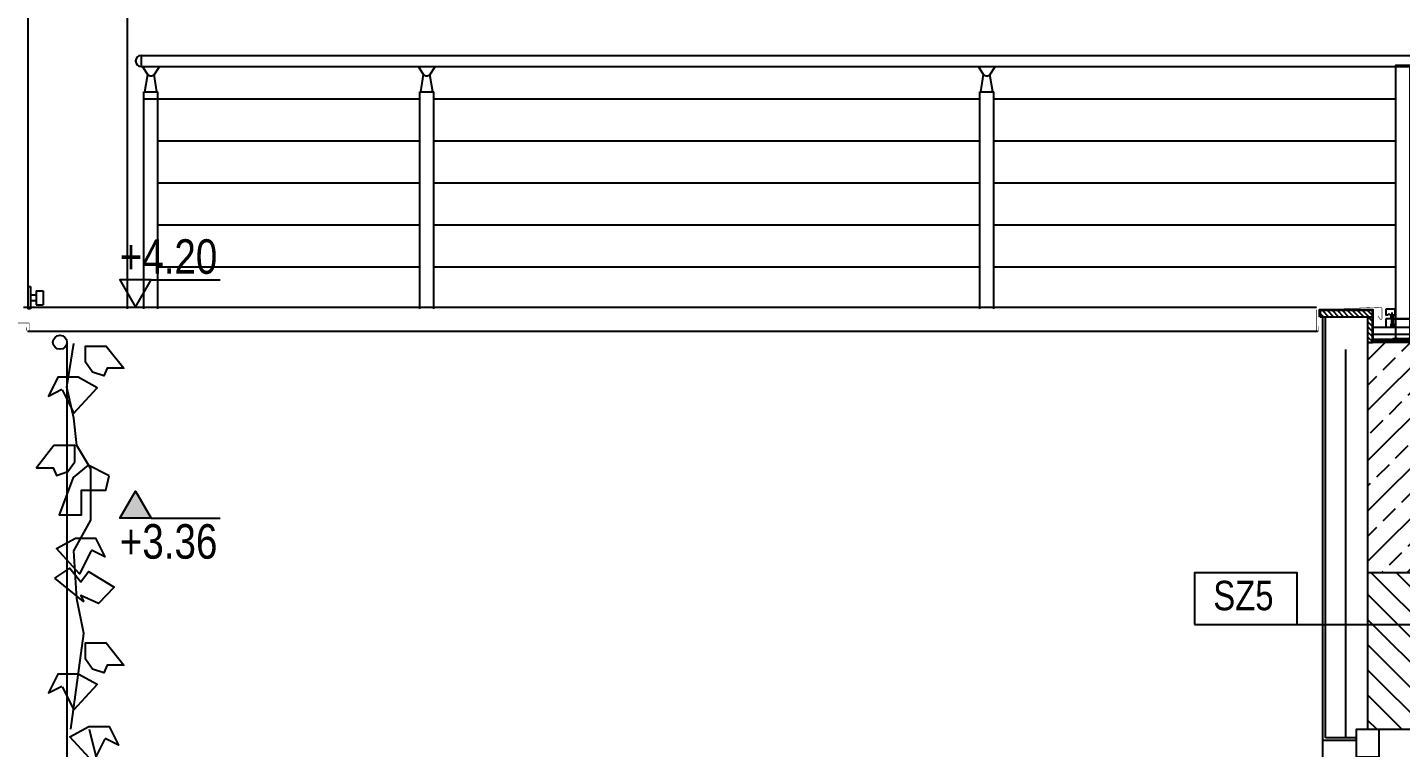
# Model space of a CAD drawing. Header units: millimetres. Extents: x 58205 to 122423, y 1055 to 94479.
# Drawn here: x 69734.9 to 70225.2, y 17091.8 to 17348.7 of the extents above; entities that cross this region are included whole.
import ezdxf

# ---------------------------------------------------------------- set-up
doc = ezdxf.new("R2010")
doc.units = ezdxf.units.MM
for name, pattern in [('0707_PB_080619_gn_xref$0$ACAD_ISO10W100', [18, 12, -3, 0, -3]), ('ACAD_ISO03W100', [30, 12, -18]), ('AUDIT_D_080509132939-0', [0]), ('DASHED', [0.75, 0.5, -0.25])]:
    doc.linetypes.add(name, pattern=pattern)
for name, color, linetype in [('+48_HACZE', 253, 'Continuous'), ('+48_IZOLACJE', 4, 'Continuous'), ('+48_KOTY', 3, 'Continuous'), ('+48_MEBLE', 251, 'Continuous'), ('+48_OPISY_ŚCIAN', 3, 'Continuous'), ('+48_SCIANY', 1, 'Continuous'), ('+48_STOLARKA OKNA', 3, 'Continuous'), ('+48_STOLARKA_OKNA', 3, 'Continuous'), ('+48_WEŁNA', 252, 'Continuous'), ('+48_WIDOK', 5, 'Continuous'), ('+48_ZIELEŃ', 3, 'Continuous'), ('+48_ŻELBET', 242, 'Continuous'), ('1_CIENKA', 252, 'Continuous'), ('_przerywane', 8, 'DASHED')]:
    doc.layers.add(name, color=color, linetype=linetype)
doc.styles.add('WRP_ARIAL', font='ARIAL.TTF', dxfattribs={"width": 0.8})
doc.linetypes.add('BATTING', pattern='A,0.00254,-2.54,[134,ltypeshp.shx,S=2.54,R=0,X=-2.54,Y=0],-5.08,[134,ltypeshp.shx,S=2.54,R=180,X=2.54,Y=0],-2.54', length=10.16254)
doc.linetypes.add('ZIGZAG', pattern='A,0.00254,-5.08,[131,ltypeshp.shx,S=5.08,R=0,X=-5.08,Y=0],-10.16,[131,ltypeshp.shx,S=5.08,R=180,X=5.08,Y=0],-5.08', length=20.32254)

# ---------------------------------------------------------------- blocks, each defined once
blk = doc.blocks.new('koty')
at = {"layer": '+48_KOTY', "color": 3, "ltscale": 5}
blk.add_line((70403.15119564424, 11224.9944954098), (70423.15119564424, 11224.9944954098), dxfattribs=at)
blk.add_lwpolyline([(70398.60119564424, 11217.11366423536), (70403.15119564424, 11224.9944954098), (70394.05119564424, 11224.9944954098)], close=True, dxfattribs=at)
at = {"layer": '+48_KOTY', "color": 3, "style": 'WRP_ARIAL', "width": 0.8}
blk.add_attdef('POZIOM', (70403.19254657679, 11226.78226920364), '', height=10, dxfattribs=at)
blk = doc.blocks.new('SCIANA')
at = {"layer": '+48_OPISY_ŚCIAN', "ltscale": 5}
blk.add_line((-25, 0), (25, 0), dxfattribs=at)
blk.add_lwpolyline([(-60, 0), (-25, 0), (-25, 17.5), (-60, 17.5)], close=True, dxfattribs=at)
at = {"layer": '+48_OPISY_ŚCIAN', "ltscale": 5, "style": 'WRP_ARIAL', "width": 0.8}
blk.add_attdef('TYP', (-53.56018213877906, 4.799908545871403), '', height=10, dxfattribs=at)

msp = doc.modelspace()

# ---------------------------------------------------------------- hatches: boundary and pattern name
at = {"layer": '+48_HACZE', "linetype": 'AUDIT_D_080509132939-0'}
h = msp.add_hatch(dxfattribs=at)
h.set_pattern_fill('ANSI33', color=256, scale=2, angle=180, style=0)
h.set_pattern_definition([(225, (4.085013642907143e-07, -3.637978807091713e-12), (8.98025612106915, -8.980256121069155), []), (225, (-8.980259591480717, -3.637978807091713e-12), (8.98025612106915, -8.980256121069155), [6.35, -3.175])])
h.paths.add_polyline_path([(70237.48355293178, 17236.27063742869), (70213.48355293181, 17236.27063742869), (70213.48355293181, 17154.27062474124), (70237.48355293178, 17154.27062474124)])
at = {"layer": '+48_HACZE'}
h = msp.add_hatch(dxfattribs=at)
h.set_pattern_fill('ANSI31', color=256, scale=2, angle=90, style=0)
h.set_pattern_definition([(135, (0, -1.818989403545856e-12), (-4.490128060534577, -4.490128060534576), [])])
h.paths.add_polyline_path([(70213.48355293181, 17098.2706247413), (70225.48355786802, 17098.27062474129), (70225.483557868, 17154.27062474124), (70213.48355293181, 17154.27062474124)])
h.paths.add_polyline_path([(70225.48355786804, 17098.27062474129), (70237.48355293178, 17098.27062474129), (70237.48355293178, 17154.27062474124), (70225.48355786802, 17154.27062474124)])
at = {"layer": '+48_KOTY'}
msp.add_hatch(color=256, dxfattribs=at).paths.add_polyline_path([(69779.04905469168, 17173.56178439669), (69767.83825154934, 17173.56178439669), (69773.44365312053, 17183.27062471476)])
at = {"layer": '+48_WIDOK'}
h = msp.add_hatch(dxfattribs=at)
h.set_pattern_fill('ANSI31', color=2, scale=0.4, angle=-6.492229350048602e-14, style=0)
h.set_pattern_definition([(135.0000000000001, (70215.68355092814, 17245.4717985446), (0.8980256121069142, 0.8980256121069164), [])])
h.paths.add_polyline_path([(70196.48355293073, 17247.67179854488), (70196.48355293073, 17245.47179854489), (70215.18355092814, 17245.47179854461), (70215.18355092814, 17247.67179854461)])
h = msp.add_hatch(dxfattribs=at)
h.set_pattern_fill('ANSI31', color=2, scale=0.4, angle=-6.492229350048602e-14, style=0)
h.set_pattern_definition([(135.0000000000001, (70215.68355106455, 17236.1706304957), (0.8980256121069142, 0.8980256121069164), [])])
h.paths.add_polyline_path([(70213.48355106461, 17236.27063742869), (70215.18355106455, 17236.27063742869), (70215.18355093109, 17245.27062474182), (70213.48355093115, 17245.27062474182)])

# ---------------------------------------------------------------- linework, layer by layer
at = {"layer": '+48_IZOLACJE', "linetype": 'DASHED', "const_width": 0.3}
msp.add_lwpolyline([(70215.33355104594, 17236.27063743023), (70215.3335509266, 17247.82179854615), (70196.33355293074, 17247.82179799404), (70196.33355293072, 17245.47179854489)], dxfattribs=at)
at = {"layer": '+48_IZOLACJE'}
for points in [[(70215.48355104595, 17236.27063743176), (70215.48355092507, 17247.97179854768), (70196.18355293073, 17247.9717979925), (70196.18355293073, 17245.47179854489)], [(70215.18355104595, 17236.27063742869), (70215.18355092814, 17247.67179854461), (70196.48355293073, 17247.67179799558), (70196.48355293072, 17245.47179854489)]]:
    msp.add_lwpolyline(points, dxfattribs=at)
at = {"layer": '+48_IZOLACJE', "linetype": 'ACAD_ISO03W100', "ltscale": 0.1, "const_width": 0.2}
msp.add_lwpolyline([(71270.02136919461, 17241.92063721691), (70215.48355098705, 17241.92063721691)], dxfattribs=at)
at = {"layer": '+48_IZOLACJE', "linetype": 'ACAD_ISO03W100', "ltscale": 0.5, "const_width": 1.5}
msp.add_lwpolyline([(70215.48355103725, 17237.02063742869), (70238.23356167259, 17237.02063742869)], dxfattribs=at)
at = {"layer": '+48_KOTY'}
msp.add_lwpolyline([(69779.04905469168, 17173.56178439669), (69767.83825154934, 17173.56178439669), (69773.44365312053, 17183.27062471476), (69779.04905469168, 17173.56178439669)], dxfattribs=at)
at = {"layer": '+48_MEBLE'}
for p, q in [((69770.48355816587, 17512.27085459783), (69770.48355816588, 17248.37062474129)), ((69775.48355816587, 17338.77062445821), (71263.98351163659, 17338.77062456367)), ((69775.48355816587, 17338.77062445821), (69775.48355816615, 17334.77065739074)), ((69775.48355816615, 17334.77065739074), (71262.9835116367, 17334.77065749609)), ((69776.48355816354, 17248.27027029088), (69776.48355816695, 17325.77030320191)), ((69776.48355816695, 17325.77030320191), (69781.48355816094, 17325.77030320225)), ((69776.48355816354, 17248.27027029088), (69776.48355816695, 17325.77030320191)), ((69776.48355816695, 17325.77030320191), (69781.48355816094, 17325.77030320225)), ((69781.48355815753, 17248.27027029066), (69781.48355816094, 17325.77030320225)), ((69781.48355815753, 17248.27027029066), (69781.48355816094, 17325.77030320225)), ((69874.9835529248, 17248.27027027691), (69874.9835529282, 17325.77030318793)), ((69874.9835529282, 17325.77030318793), (69879.98355292219, 17325.77030318828)), ((69874.9835529248, 17248.27027027691), (69874.9835529282, 17325.77030318793)), ((69874.9835529282, 17325.77030318793), (69879.98355292219, 17325.77030318828)), ((69879.98355291878, 17248.27027027669), (69879.98355292219, 17325.77030318828)), ((69879.98355291878, 17248.27027027669), (69879.98355292219, 17325.77030318828)), ((70074.9835529248, 17248.2702702908), (70074.9835529282, 17325.77030320183)), ((70074.9835529282, 17325.77030320183), (70079.98355292219, 17325.77030320217)), ((70074.9835529248, 17248.2702702908), (70074.9835529282, 17325.77030320183)), ((70074.9835529282, 17325.77030320183), (70079.98355292219, 17325.77030320217)), ((70079.98355291878, 17248.27027029058), (70079.98355292219, 17325.77030320217)), ((70079.98355291878, 17248.27027029058), (70079.98355292219, 17325.77030320217)), ((69776.48355816664, 17323.27065739074), (69874.98355292808, 17323.27065739941)), ((69781.48355816082, 17323.27062445856), (69874.98355292808, 17323.27062446695)), ((69879.98355292209, 17323.27065739976), (70074.98355292808, 17323.27065741335)), ((69879.98355292207, 17323.27062446731), (70074.98355292808, 17323.27062448102)), ((70079.98355292207, 17323.27065741369), (70223.58365714608, 17323.27065742289)), ((70079.98355292209, 17323.27062448137), (70223.5836571419, 17323.27062449064)), ((69781.48355816017, 17308.27065739109), (69874.98355292743, 17308.27065739941)), ((69879.98355292142, 17308.27065739976), (70074.98355292744, 17308.27065741335)), ((70079.98355292143, 17308.27065741369), (70223.58365714512, 17308.27065742289)), ((69781.48355815951, 17293.27065739109), (69874.98355292677, 17293.27065739941)), ((69879.98355292075, 17293.27065739976), (70074.98355292677, 17293.27065741335)), ((70079.98355292076, 17293.2706574137), (70223.58365714418, 17293.27065742289)), ((69781.48355815886, 17278.2706573911), (69874.9835529261, 17278.27065739941)), ((69879.98355292011, 17278.27065739976), (70074.9835529261, 17278.27065741335)), ((70079.9835529201, 17278.2706574137), (70223.58365714322, 17278.27065742289)), ((69781.48355815819, 17263.2706573911), (69874.98355292545, 17263.27065739942)), ((69781.48355815819, 17263.27062445856), (69874.98355292545, 17263.27062446695)), ((69879.98355291944, 17263.27065739977), (70074.98355292546, 17263.27065741336)), ((69879.98355291944, 17263.2706244673), (70074.98355292545, 17263.27062448102)), ((70079.98355291945, 17263.2706574137), (70223.58365714227, 17263.27065742289)), ((70079.98355291944, 17263.27062448137), (70223.58365714143, 17263.27062449064))]:
    msp.add_line(p, q, dxfattribs=at)
for points in [[(69781.98355816133, 17334.77030320229), (69779.97544244846, 17331.77031966842, -0.4595573015895428), (69777.97544244846, 17331.77031966828), (69775.98355816734, 17334.77030320188)], [(69781.98355816133, 17334.77030320229), (69779.97544244846, 17331.77031966842, -0.4595573015895428), (69777.97544244846, 17331.77031966828), (69775.98355816734, 17334.77030320188)], [(69880.48355292258, 17334.77030318831), (69878.47543720971, 17331.77031965444, -0.4595573015895428), (69876.47543720971, 17331.77031965431), (69874.48355292859, 17334.7703031879)], [(69880.48355292258, 17334.77030318831), (69878.47543720971, 17331.77031965444, -0.4595573015895428), (69876.47543720971, 17331.77031965431), (69874.48355292859, 17334.7703031879)], [(70080.48355292258, 17334.77030320221), (70078.47543720971, 17331.77031966834, -0.4595573015895428), (70076.47543720971, 17331.7703196682), (70074.48355292859, 17334.7703032018)], [(70080.48355292258, 17334.77030320221), (70078.47543720971, 17331.77031966834, -0.4595573015895428), (70076.47543720971, 17331.7703196682), (70074.48355292859, 17334.7703032018)]]:
    msp.add_lwpolyline(points, format="xyb", dxfattribs=at)
for points in [[(69776.84250170292, 17325.77031966817), (69777.84531399142, 17331.96630656976)], [(69776.84250170292, 17325.77031966817), (69777.84531399142, 17331.96630656976)], [(69781.10838320396, 17325.77031967184), (69780.10577737598, 17331.96503087653)], [(69781.10838320396, 17325.77031967184), (69780.10577737598, 17331.96503087653)], [(69875.34249646417, 17325.7703196542), (69876.34530875267, 17331.96630655578)], [(69875.34249646417, 17325.7703196542), (69876.34530875267, 17331.96630655578)], [(69879.60837796521, 17325.77031965786), (69878.60577213723, 17331.96503086256)], [(69879.60837796521, 17325.77031965786), (69878.60577213723, 17331.96503086256)], [(70075.34249646417, 17325.77031966809), (70076.34530875267, 17331.96630656968)], [(70075.34249646417, 17325.77031966809), (70076.34530875267, 17331.96630656968)], [(70079.60837796521, 17325.77031967176), (70078.60577213723, 17331.96503087645)], [(70079.60837796521, 17325.77031967176), (70078.60577213723, 17331.96503087645)], [(70197.48355286333, 16828.27062474135), (70197.48355286331, 17094.27062467238)]]:
    msp.add_lwpolyline(points, dxfattribs=at)
msp.add_arc((69775.48355816587, 17336.77064092448), 1.99998353373303, 90.00000000416884, 270.0000000041688, dxfattribs=at)
at = {"layer": '+48_SCIANY', "ltscale": 0.15}
for points in [[(70213.48355293181, 17154.27062474124), (70213.48355293181, 17098.27062474129)], [(70213.48355293181, 17098.27062474129), (70237.48355293178, 17098.27062474129)]]:
    msp.add_lwpolyline(points, dxfattribs=at)
at = {"layer": '+48_STOLARKA OKNA'}
for points in [[(70217.48355293181, 17098.27062474129), (70217.48355293181, 16828.27062474135), (70209.48355293181, 16828.27062474135), (70209.48355293181, 17098.27062474129)], [(70217.48355293181, 17098.27062474129), (70217.48355293181, 17088.27062474129), (70209.48355293181, 17088.27062474129), (70209.48355293181, 17098.27062474129)]]:
    msp.add_lwpolyline(points, close=True, dxfattribs=at)
at = {"layer": '+48_STOLARKA_OKNA'}
for p, q in [((69735.01173589966, 17256.27085459363), (69736.01173589966, 17256.27085459363)), ((69736.01173589966, 17256.27085459363), (69736.01173589966, 17248.27085459363)), ((69736.01173589966, 17253.27085459363), (69738.01173589966, 17253.27085459363)), ((69736.01173589966, 17251.27085459363), (69738.01173589966, 17251.27085459363)), ((69738.01173589966, 17254.77085459363), (69738.01173589966, 17249.77085459363)), ((69738.01173589966, 17254.77085459363), (69740.51173589966, 17254.77085459363)), ((69740.51173589966, 17254.77085459363), (69740.51173589966, 17249.77085459363)), ((69736.01173589966, 17248.27085459363), (69735.01173589966, 17248.27085459363)), ((69738.01173589966, 17249.77085459363), (69740.51173589966, 17249.77085459363))]:
    msp.add_line(p, q, dxfattribs=at)
at = {"layer": '+48_WEŁNA', "linetype": 'BATTING', "ltscale": 0.7}
msp.add_line((70205.7335601043, 17095.27062474129), (70205.7335601043, 17233.77063742938), dxfattribs=at)
at = {"layer": '+48_WEŁNA', "linetype": 'ZIGZAG', "ltscale": 0.48}
msp.add_lwpolyline([(70215.4835510142, 17239.27063120188), (71275.78350920397, 17239.27061748047)], dxfattribs=at)
at = {"layer": '+48_WIDOK'}
for p, q in [((69733.41184446546, 17248.91029551486), (70195.18366148342, 17248.91029551489)), ((70197.48355286331, 17094.27062467238), (70197.48355293248, 17245.47179854443)), ((70198.48355286289, 17095.27062474129), (70198.48355286289, 17245.47179854486)), ((70215.68355096252, 17242.12913105456), (70215.48355096253, 17242.12913105456)), ((70195.61043817876, 17240.28602682376), (69735.05675950892, 17240.28602682371)), ((69748.98354212077, 17236.3706247412), (69748.98354212068, 16828.27062474131)), ((70198.48355293178, 17095.27062474129), (70198.48355293178, 17234.77063742869))]:
    msp.add_line(p, q, dxfattribs=at)
for points in [[(70224.03365714916, 17237.77062744246), (70223.58365714917, 17237.77062861813), (70223.58365714565, 17335.27175990071), (70228.58365713907, 17335.27175990071), (70228.58425625904, 17237.77062719667), (70228.13425625906, 17237.77062403974)], [(70209.48355293181, 17094.27062467238), (70197.48355286331, 17094.27062467238)], [(70209.48355293181, 17095.27062474129), (70198.48355286289, 17095.27062474129)]]:
    msp.add_lwpolyline(points, dxfattribs=at)
at = {"layer": '+48_WIDOK', "const_width": 0.2}
for points in [[(70217.13475644613, 17245.8286052551), (70217.9230264931, 17244.68110294293, 0.7366785218692551), (70218.65272878914, 17244.90759001979), (70218.65272878914, 17248.21026501364, 0.4142135623743508), (70217.95269828661, 17248.91029551613), (70195.18366148342, 17248.91029551489), (70195.18366148346, 17240.7645250976, 1.12119119698539), (70196.03721487406, 17240.7645250976), (70196.03721487406, 17242.20854793622)], [(69735.48353620426, 17243.28602682371), (69735.48353620422, 17240.76452509755, -1.12119119698539), (69734.62998281363, 17240.76452509755), (69734.62998281363, 17241.71559884956)]]:
    msp.add_lwpolyline(points, format="xyb", dxfattribs=at)
at = {"layer": '+48_WIDOK', "color": 2}
for points in [[(70196.48355293073, 17247.67179854488), (70196.48355293073, 17245.47179854489), (70215.18355092814, 17245.47179854461), (70215.18355092814, 17247.67179854461)], [(70213.48355106461, 17236.27063742869), (70215.18355106455, 17236.27063742869), (70215.18355093109, 17245.27062474182), (70213.48355093115, 17245.27062474182)]]:
    msp.add_lwpolyline(points, close=True, dxfattribs=at)
at = {"layer": '+48_WIDOK', "const_width": 0.2}
msp.add_lwpolyline([(69717.48353620426, 17243.28602682371), (69735.48353620426, 17243.28602682371), (69735.48353620426, 17241.2216318668)], dxfattribs=at)
at = {"layer": '+48_WIDOK', "ltscale": 3}
for points in [[(70215.48355098859, 17241.77062808407), (71253.4834968303, 17241.77061777098)], [(70215.48355104079, 17236.77062811914), (71275.7835091673, 17236.77061779195)]]:
    msp.add_lwpolyline(points, dxfattribs=at)
at = {"layer": '+48_WIDOK'}
msp.add_lwpolyline([(70229.5836575488, 17237.2706251643), (70222.5836575488, 17237.27062554238), (70222.5836575488, 17237.77062752077), (70229.5836575488, 17237.77062714269)], close=True, dxfattribs=at)
msp.add_circle((69746.48354212077, 17236.3706247412), 2.5, dxfattribs=at)
at = {"layer": '+48_ZIELEŃ'}
for points in [[(69750.37984133864, 17098.2706247413), (69754.9572622079, 17132.50083992838), (69752.48354213835, 17144.79746465218), (69751.48354213835, 17161.97373537841), (69757.49655269238, 17172.90409969833), (69757.49655269238, 17191.16807179042), (69752.48354213835, 17199.56099095584), (69751.48354213836, 17209.32022674292), (69748.87872722952, 17220.31507284218), (69751.48354213836, 17236.00101055161)], [(69755.57013495815, 17229.25959988047), (69755.57013495815, 17235.03861879666), (69763.04127868435, 17235.03861879666), (69769.30736549247, 17227.09243913592), (69763.36443996681, 17227.09243913592), (69762.11859570241, 17224.38159724), (69758.04848916219, 17225.70939863538), (69755.57013495815, 17229.25959988047)], [(69747.28211762231, 17219.4199337141), (69751.43013845226, 17211.13131744287), (69759.72618011221, 17220.17345470275), (69752.94005463841, 17223.88089257089), (69745.71102041668, 17223.88089257089), (69742.37430173832, 17217.21380762565), (69747.18207183211, 17219.61984620216)], [(69751.80233721893, 17193.78197203965), (69751.80233721893, 17199.56099095584), (69744.33119349273, 17199.56099095584), (69738.06510668462, 17191.61481129511), (69744.00803221027, 17191.61481129511), (69745.25387647467, 17188.90396939918), (69749.3239830149, 17190.23177079456), (69751.80233721893, 17193.78197203965)], [(69763.99906105739, 17188.70513154134), (69756.58779106392, 17192.55559514237), (69751.25170804349, 17188.11274371012), (69746.21185619866, 17174.78418941332), (69754.21611145795, 17174.78418941332), (69754.21611145795, 17183.66989227785), (69762.81335198307, 17183.66989227785), (69763.99906105739, 17188.70513154134)], [(69757.63858814652, 17162.0103182473), (69753.49056731658, 17153.72170197607), (69745.19452565663, 17162.76383923595), (69751.98065113042, 17166.47127710409), (69759.20968535215, 17166.47127710409), (69762.54640403051, 17159.80419215884), (69757.73863393675, 17162.21023073536)], [(69744.6686191777, 17152.16758920658), (69750.03293959172, 17155.82173623672), (69753.93414468497, 17150.94946379387), (69756.61617416328, 17154.60372542797), (69765.8816996705, 17149.00062357912), (69760.27370100793, 17143.15398833087), (69753.93414468497, 17146.077305955), (69754.87042344901, 17143.91931352666), (69744.6686191777, 17152.16758920658)], [(69755.5701349582, 17123.32153064186), (69755.5701349582, 17129.10054955805), (69763.0412786844, 17129.10054955805), (69769.30736549251, 17121.15436989732), (69763.36443996686, 17121.15436989732), (69762.11859570246, 17118.44352800139), (69758.04848916223, 17119.77132939678), (69755.5701349582, 17123.32153064186)], [(69747.28211762235, 17113.48186447549), (69751.4301384523, 17105.19324820427), (69759.72618011225, 17114.23538546415), (69752.94005463846, 17117.94282333229), (69745.71102041673, 17117.94282333229), (69742.37430173837, 17111.27573838704), (69747.18207183215, 17113.68177696356)], [(69762.48885238716, 17094.84384888819), (69758.34083155722, 17086.55523261696), (69750.04478989726, 17095.59736987684), (69756.83091537106, 17099.30480774499), (69764.05994959279, 17099.30480774499), (69767.39666827115, 17092.63772279974), (69762.58889817739, 17095.04376137626)], [(69756.87984132105, 17098.2706247413), (69765.2622173729, 17064.90807454937), (69759.13655267267, 17047.51408384119), (69763.30931204262, 17029.10992781772), (69763.30931204262, 17010.14942748469), (69761.74231730083, 17001.49558970963), (69754.94118735065, 16980.63405832056), (69754.94118735065, 16952.67335738479), (69761.4454324819, 16933.60002511727), (69767.79244033933, 16918.07646131542), (69760.50666987304, 16904.45813092434), (69760.22297985708, 16886.17388042237), (69763.08280912532, 16876.70076708335), (69764.43127539892, 16850.89688491719), (69756.55362364052, 16835.4541076437), (69756.55362364052, 16828.27062474131)]]:
    msp.add_lwpolyline(points, dxfattribs=at)
at = {"layer": '+48_ŻELBET', "ltscale": 0.3}
msp.add_lwpolyline([(70237.48355293178, 17236.27063742869), (70213.48355293181, 17236.27063742869), (70213.48355293181, 17154.27062474124), (70237.48355293178, 17154.27062474124)], close=True, dxfattribs=at)
at = {"layer": '1_CIENKA', "lineweight": -3}
for p, q in [((70222.00875690154, 17246.07062456462), (70222.00875690154, 17242.95335731509)), ((70222.55875818065, 17246.07062456462), (70222.55875818065, 17242.95335731509)), ((70220.03595067703, 17244.77173451662), (70220.03595067703, 17244.77062101947)), ((71272.48336100357, 17244.77062154134), (70220.03595068995, 17244.77062154134)), ((70230.4336674247, 17244.77173451662), (70221.7336476571, 17244.77173451662)), ((70221.7659563369, 17242.95335731509), (70222.80145874506, 17242.95335731509)), ((70221.7659563369, 17242.95335731509), (70221.7659563369, 17241.7706245646)), ((70222.80145874506, 17242.95335731509), (70222.80145874506, 17241.7706245646))]:
    msp.add_line(p, q, dxfattribs=at)
at = {"layer": '1_CIENKA', "linetype": '0707_PB_080619_gn_xref$0$ACAD_ISO10W100', "lineweight": -3, "ltscale": 0.1}
msp.add_line((70222.28370754098, 17241.77059488673), (70222.28370754098, 17247.12059477045), dxfattribs=at)
at = {"layer": '1_CIENKA', "lineweight": -3}
msp.add_lwpolyline([(70223.2336476671, 17246.0717375399), (70221.63366112384, 17246.0717375399, 0.5366749996917154), (70220.63365884173, 17246.0717375399), (70220.0836575409, 17246.0717375399), (70220.0836575409, 17248.17173730732, -0.414213562373095), (70220.18365777346, 17248.27173753988), (70223.03364766711, 17248.27173753988, -0.414213562373095), (70223.2336476671, 17248.07173753987), (70223.2336476671, 17246.0717375399)], format="xyb", dxfattribs=at)
for points in [[(70221.7336476571, 17246.0717375399), (70221.7336476571, 17244.77173451662), (70230.4336674247, 17244.77173451662), (70230.4336674247, 17246.0717375399)], [(70220.03595068995, 17244.77062101947), (70220.03595071976, 17241.77063364893)]]:
    msp.add_lwpolyline(points, dxfattribs=at)
at = {"layer": '1_CIENKA', "lineweight": -3, "extrusion": (0, 0, -1)}
msp.add_arc((-70221.03365975023, 17245.74007425676), 0.6000013953589507, 146.4426889449037, 146.4426889449037, dxfattribs=at)
at = {"layer": '_przerywane', "linetype": 'Continuous'}
msp.add_line((69735.01173590575, 17518.27062474118), (69735.01173589966, 17248.27085459363), dxfattribs=at)

# ---------------------------------------------------------------- block references
at = {"layer": '+48_KOTY'}
ref = msp.add_blockref('koty', (-16954.59367489688, 3429.915447756566), dxfattribs=dict(at, xscale=1.231956389266998, yscale=1.231956389264269, zscale=1.231956389264917))
ref.add_attrib('POZIOM', '+4.20', (69767.83041882535, 17260.82159518807), dxfattribs={"color": 3, "height": 12.31956389264917, "style": 'WRP_ARIAL', "width": 0.8})
ref = msp.add_blockref('koty', (-16954.56288250246, 31002.26547709404), dxfattribs=dict(at, xscale=-1.231956389266998, yscale=1.231956389264269, zscale=1.231956389264917, rotation=180))
ref.add_attrib('POZIOM', '+3.36', (69767.86121121976, 17159.15590980658), dxfattribs={"color": 3, "height": 12.31956389264917, "style": 'WRP_ARIAL', "width": 0.8})
at = {"layer": '+48_OPISY_ŚCIAN', "xscale": 1.049999999999272, "yscale": 1.050000000000182, "zscale": 1.05}
msp.add_blockref('SCIANA', (70214.59413840949, 17135.71959715207), dxfattribs=at).add_auto_attribs({'TYP': 'SZ5'})

doc.saveas('drawing.dxf')
